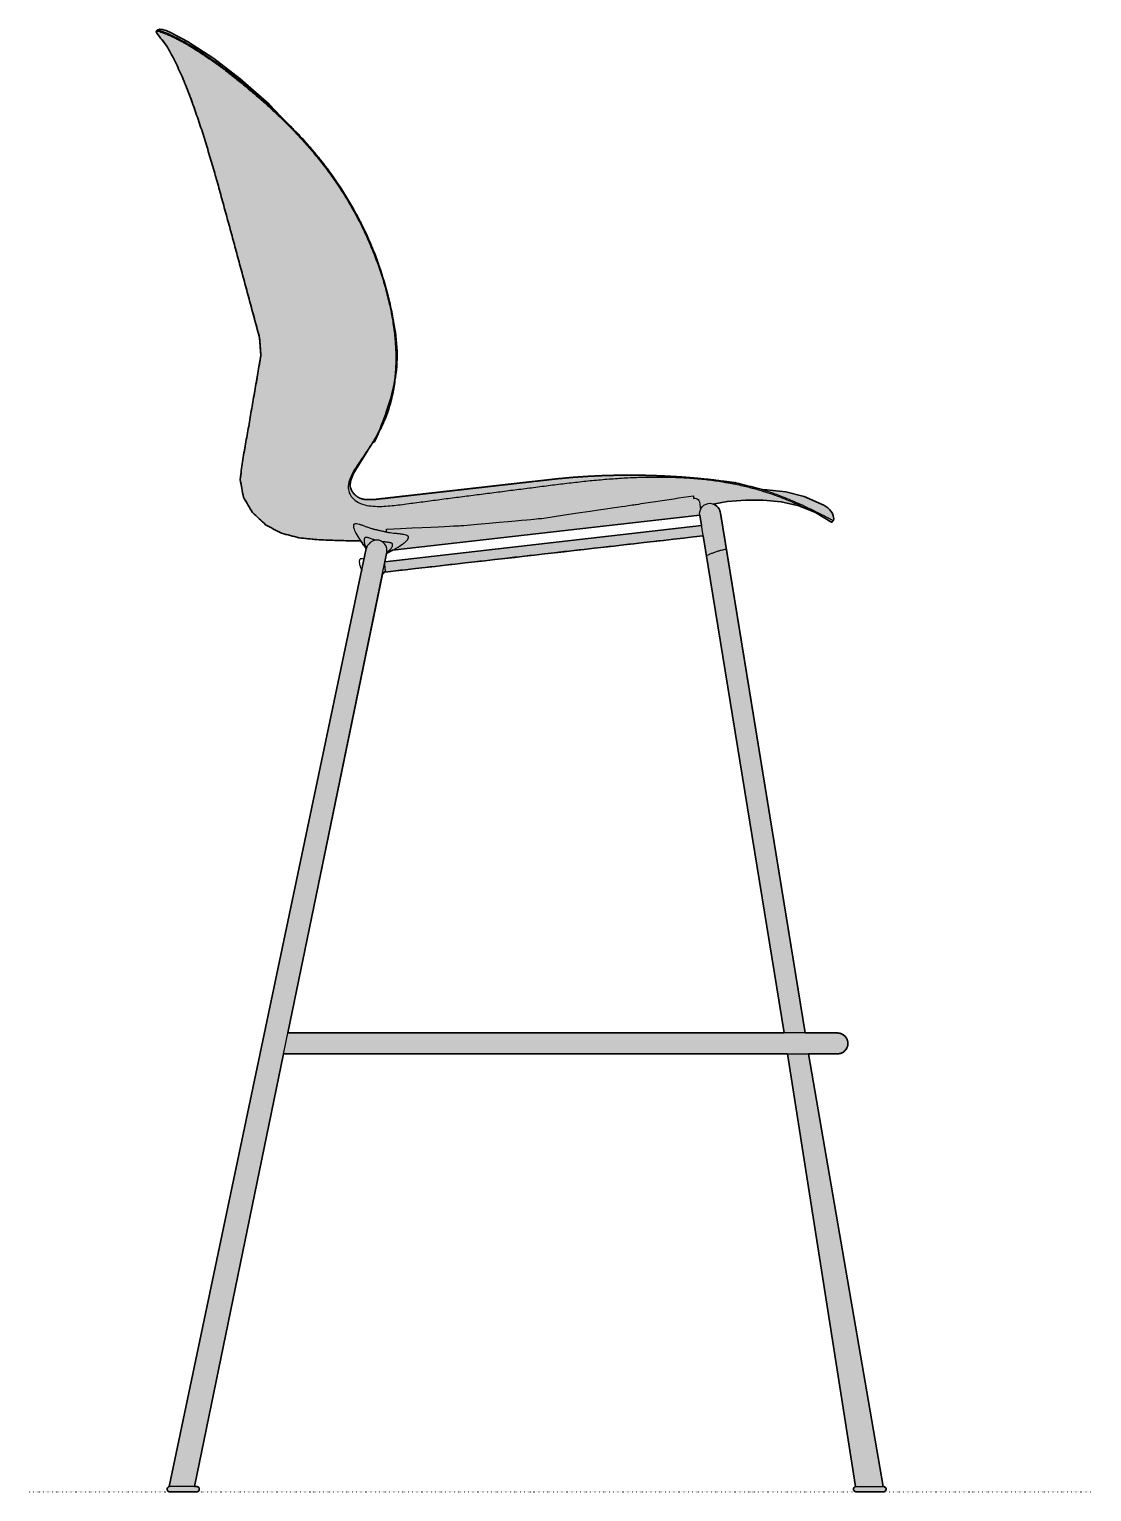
# Model space of a CAD drawing. Header units: millimetres. Extents: x 0 to 1859, y -1281 to 1132.
# Drawn here: x 1045 to 1859, y 0 to 1121 of the extents above; entities that cross this region are included whole.
import ezdxf

# ---------------------------------------------------------------- set-up
doc = ezdxf.new("R2010")
doc.units = ezdxf.units.MM
doc.linetypes.add('Dots', pattern=[1, 0, -1])
doc.layers.add('Blocks', color=7, linetype='Continuous')
doc.layers.add('Blocks$Fill', color=7, linetype='Continuous', true_color=0xffffff)
for name, color, linetype, lineweight, true_color in [('Blocks$Inner', 7, 'Continuous', 25, 0x007f00), ('Blocks$Outline', 7, 'Continuous', 35, 0xff3f3f), ('Groud', 7, 'Dots', 25, 0x243775)]:
    doc.layers.add(name, color=color, linetype=linetype, lineweight=lineweight, true_color=true_color)

# ---------------------------------------------------------------- blocks, each defined once
blk = doc.blocks.new('N02 Barstool Side')
at = {"layer": 'Blocks$Fill'}
h = blk.add_hatch(color=256, dxfattribs=at)
h.paths.add_polyline_path([(258.2, 722.6), (107.2, 4), (106.7, 3.8), (106.4, 3.6), (106.1, 3.3), (105.8, 2.9), (105.7, 2.5), (105.6, 2.2), (105.6, 1.8), (105.7, 1.5), (105.8, 1.2), (106, 0.8), (106.3, 0.5), (106.8, 0.2), (107.2, 0), (128.7, 0), (129.2, 0.2), (129.7, 0.5), (129.9, 0.8), (130.2, 1.2), (130.3, 1.5), (130.3, 1.8), (130.3, 2.2), (130.3, 2.5), (130.1, 2.9), (129.9, 3.3), (129.5, 3.6), (129.2, 3.8), (128.7, 4), (128.2, 4), (126.5, 4), (194.8, 335.5), (581, 335.5), (633.1, 4), (632.6, 3.8), (632.3, 3.6), (632, 3.3), (631.8, 2.9), (631.6, 2.5), (631.5, 2.2), (631.5, 1.8), (631.6, 1.5), (631.7, 1.2), (632, 0.8), (632.2, 0.5), (632.7, 0.2), (633.2, 0), (654.8, 0), (655.3, 0.2), (655.7, 0.5), (656, 0.8), (656.3, 1.2), (656.4, 1.5), (656.4, 1.8), (656.4, 2.2), (656.4, 2.5), (656.2, 2.9), (656, 3.3), (655.6, 3.6), (655.3, 3.8), (654.8, 4), (654.3, 4), (597, 335.5), (619.2, 335.5), (619.4, 335.5), (619.6, 335.5), (619.8, 335.5), (620, 335.5), (620.1, 335.5), (620.3, 335.5), (620.5, 335.6), (620.7, 335.6), (620.9, 335.6), (621.1, 335.7), (621.3, 335.7), (621.4, 335.8), (621.6, 335.8), (621.8, 335.9), (622, 336), (622.2, 336), (622.4, 336.1), (622.6, 336.2), (622.7, 336.3), (622.9, 336.4), (623.1, 336.5), (623.3, 336.6), (623.4, 336.7), (623.6, 336.8), (623.8, 336.9), (624, 337), (624.1, 337.1), (624.3, 337.3), (624.4, 337.4), (624.6, 337.5), (624.7, 337.7), (624.9, 337.8), (625, 338), (625.2, 338.1), (625.3, 338.3), (625.5, 338.4), (625.6, 338.6), (625.7, 338.8), (625.8, 338.9), (625.9, 339.1), (626, 339.3), (626.2, 339.4), (626.3, 339.6), (626.3, 339.8), (626.4, 340), (626.5, 340.2), (626.6, 340.3), (626.7, 340.5), (626.7, 340.7), (626.8, 340.9), (626.9, 341.1), (626.9, 341.3), (627, 341.5), (627, 341.6), (627.1, 341.8), (627.1, 342), (627.1, 342.2), (627.2, 342.4), (627.2, 342.6), (627.2, 342.7), (627.2, 342.9), (627.2, 343.1), (627.2, 343.3), (627.2, 343.5), (627.2, 343.6), (627.2, 343.8), (627.2, 344), (627.2, 344.2), (627.2, 344.4), (627.2, 344.6), (627.1, 344.7), (627.1, 344.9), (627.1, 345.1), (627, 345.3), (627, 345.5), (626.9, 345.7), (626.9, 345.9), (626.8, 346), (626.7, 346.2), (626.7, 346.4), (626.6, 346.6), (626.5, 346.8), (626.4, 347), (626.3, 347.1), (626.3, 347.3), (626.2, 347.5), (626, 347.7), (625.9, 347.8), (625.8, 348), (625.7, 348.2), (625.6, 348.3), (625.5, 348.5), (625.3, 348.7), (625.2, 348.8), (625, 349), (624.9, 349.1), (624.7, 349.3), (624.6, 349.4), (624.4, 349.5), (624.3, 349.7), (624.1, 349.8), (624, 349.9), (623.8, 350.1), (623.6, 350.2), (623.4, 350.3), (623.3, 350.4), (623.1, 350.5), (622.9, 350.6), (622.7, 350.7), (622.6, 350.8), (622.4, 350.8), (622.2, 350.9), (622, 351), (621.8, 351), (621.6, 351.1), (621.4, 351.2), (621.3, 351.2), (621.1, 351.3), (620.9, 351.3), (620.7, 351.3), (620.5, 351.4), (620.3, 351.4), (620.1, 351.4), (620, 351.4), (619.8, 351.5), (619.6, 351.5), (619.4, 351.5), (619.2, 351.5), (618, 351.5), (594.4, 351.5), (529.5, 749.9), (529.4, 750.7), (529.2, 751.5), (528.8, 752.5), (527.7, 754.2), (526.7, 755.2), (525.1, 756.3), (523.9, 756.8), (534.8, 758.8), (534.9, 758.8), (548.7, 759.7), (562.4, 759.8), (576.1, 758.5), (589.6, 755.4), (602.3, 750.3), (614.1, 743.1), (614.5, 742.8), (615.1, 742.9), (615.5, 743.3), (616.1, 744.1), (616.4, 745.8), (616, 747.7), (615.3, 749.4), (614.3, 751), (613.1, 752.5), (611.8, 753.8), (610.3, 755), (608.7, 755.9), (607.1, 756.8), (593.7, 762.5), (579.6, 766.1), (565.2, 767.7), (561.8, 767.8), (558.1, 768.9), (554.2, 769.9), (549.6, 771.1), (542.3, 772.8), (524.9, 775.1), (507.5, 776.9), (490, 778.1), (472.4, 778.8), (454.9, 778.9), (437.3, 778.5), (419.8, 777.5), (402.4, 775.9), (265, 760.3), (259.8, 760.3), (259.5, 760.3), (259.2, 760.3), (259, 760.3), (258.7, 760.3), (258.4, 760.3), (258.1, 760.3), (257.8, 760.3), (257.5, 760.3), (257.2, 760.3), (256.9, 760.4), (256.7, 760.4), (256.4, 760.4), (256.1, 760.5), (255.8, 760.6), (255.5, 760.6), (255.2, 760.7), (254.9, 760.8), (254.6, 760.9), (254.3, 761), (254, 761.1), (253.7, 761.2), (253.4, 761.3), (253.1, 761.4), (252.9, 761.5), (252.6, 761.7), (252.3, 761.8), (252, 762), (251.8, 762.1), (251.5, 762.3), (251.2, 762.5), (251, 762.7), (250.7, 762.9), (250.5, 763), (250.2, 763.2), (250, 763.4), (249.7, 763.7), (249.5, 763.9), (249.3, 764.1), (249.1, 764.3), (248.9, 764.5), (248.6, 764.8), (248.4, 765), (248.3, 765.3), (248.1, 765.5), (247.9, 765.7), (247.7, 766), (247.5, 766.3), (247.4, 766.5), (247.2, 766.8), (247.1, 767), (246.9, 767.3), (246.8, 767.6), (246.7, 767.8), (246.5, 768.1), (246.4, 768.4), (246.3, 768.6), (246.2, 768.9), (246.1, 769.2), (246, 769.5), (246, 769.7), (245.9, 770), (245.8, 770.3), (245.7, 770.5), (245.7, 770.8), (246.3, 774.9), (248.7, 780.7), (258.4, 796.3), (258.8, 797), (259.1, 797.5), (259.6, 798.3), (261.3, 800.8), (262.8, 803.1), (264.3, 805.5), (265.8, 807.9), (267.2, 810.4), (268.6, 813), (269.9, 815.6), (271.1, 818.3), (272.3, 821), (273.4, 823.7), (274.4, 826.5), (275.4, 829.4), (276.3, 832.2), (277.1, 835.1), (277.8, 838), (278.5, 841), (279.1, 843.9), (279.6, 846.9), (280, 849.9), (280.4, 852.9), (280.7, 855.9), (281, 858.9), (281.2, 861.9), (281.3, 864.9), (281.3, 868.1), (281.3, 871.1), (281.2, 874.1), (281.1, 877), (280.7, 883), (280.1, 889.1), (279.2, 895.1), (278.2, 901), (277.1, 906.9), (275.8, 912.8), (274.3, 918.6), (272.7, 924.4), (271, 930.2), (269.1, 935.9), (267.2, 941.6), (265.1, 947.2), (262.8, 952.8), (260.5, 958.3), (258.1, 963.8), (255.5, 969.2), (252.8, 974.5), (250, 979.8), (247.1, 985), (244.1, 990.1), (241, 995.1), (237.8, 1000.1), (234.6, 1004.9), (231.2, 1009.7), (227.7, 1014.4), (224.2, 1019), (220.6, 1023.5), (216.9, 1027.9), (213.2, 1032.2), (207.6, 1038.5), (201.8, 1044.6), (192.7, 1053.8), (183.9, 1063.1), (161.5, 1082.6), (141.4, 1098.1), (121.3, 1111.1), (108.6, 1117.8), (104.8, 1119.5), (103.9, 1119.9), (102, 1120.4), (100.1, 1120.6), (98.4, 1120.1), (97.6, 1119.4), (97.4, 1119), (97.3, 1118.4), (97.6, 1118), (105.8, 1106.9), (112.4, 1094.8), (118, 1082.2), (123.1, 1069.4), (127.7, 1056.5), (132.1, 1043.4), (140.2, 1017), (176.5, 884.1), (177.5, 870.6), (175.1, 857), (163.3, 789.2), (161.6, 775.5), (164.1, 762), (171.1, 750.2), (181.1, 740.8), (193.3, 734.4), (206.6, 730.9), (220.3, 729.5), (234.1, 728.9), (247.8, 728.5), (254, 728.4), (255.9, 725.6)], flags=0)
h.paths.add_polyline_path([(513.8, 748.2), (515.1, 740.3), (272.5, 712.6), (273.8, 719), (278.3, 721.4)], flags=0)
h.paths.add_polyline_path([(516.4, 732.4), (578.4, 351.5), (198.1, 351.5), (270.6, 703.1), (271, 703.4), (271.4, 703.9), (271.9, 704.4), (272.4, 705), (272.7, 705.3), (272.9, 705.6), (273, 704.7)], flags=0)
at = {"layer": 'Blocks$Inner'}
for p, q in [((274.5, 917.8), (274.2, 918.6)), ((280.8, 871.6), (280.8, 869.5)), ((509, 763.1), (509, 761.1)), ((513.6, 758.5), (514.3, 752.4)), ((278.3, 721.4), (513.8, 748.2)), ((273.6, 735.2), (273.6, 737.6)), ((273.7, 718.5), (273.8, 718.9)), ((273.8, 719), (273.9, 719.2)), ((194.8, 335.5), (619.2, 335.5))]:
    blk.add_line(p, q, dxfattribs=at)
for points in [[(254, 728.4), (247.8, 728.5), (234.1, 728.9), (220.3, 729.5), (206.6, 730.9), (193.3, 734.4), (181.1, 740.8), (171.1, 750.2), (164.1, 762), (161.6, 775.5), (163.3, 789.2), (165.7, 802.7), (168.1, 816.3), (170.4, 829.9), (172.8, 843.5), (175.1, 857), (177.5, 870.6), (176.5, 884.1), (172.9, 897.4), (169.3, 910.7), (165.7, 924), (162.1, 937.3), (158.5, 950.6), (154.9, 963.9), (151.3, 977.2), (147.6, 990.5), (144, 1003.8), (140.2, 1017), (136.2, 1030.2), (132.1, 1043.4), (127.7, 1056.5), (123.1, 1069.4), (118, 1082.2), (112.4, 1094.8), (105.8, 1106.9), (97.6, 1118), (97.3, 1118.4), (97.4, 1119), (97.6, 1119.4), (98.4, 1120.1)], [(98.4, 1120.1), (100.1, 1120.6), (102, 1120.4), (103.9, 1119.9), (104.8, 1119.5), (108.6, 1117.8), (121.3, 1111.1), (141.4, 1098.1), (161.5, 1082.6), (183.9, 1063.1), (192.7, 1053.8)], [(258.4, 796.3), (248.7, 780.7), (246.3, 774.9), (245.7, 770.8)], [(259.8, 760.3), (265, 760.3), (402.4, 775.9)], [(561.8, 767.8), (565.2, 767.7), (579.6, 766.1), (593.7, 762.5), (607.1, 756.8), (608.7, 755.9), (610.3, 755), (611.8, 753.8), (613.1, 752.5), (614.3, 751), (615.3, 749.4), (616, 747.7), (616.4, 745.8), (616.1, 744.1), (615.5, 743.3), (615.1, 742.9), (614.5, 742.8), (614.1, 743.1), (602.3, 750.3), (589.6, 755.4), (576.1, 758.5), (562.4, 759.8), (548.7, 759.7), (534.9, 758.8), (534.8, 758.8), (523.9, 756.8)], [(578.4, 351.5), (513.7, 748.5), (513.6, 749.9), (513.9, 751.5), (514.5, 753.1), (515.6, 754.6), (516.9, 755.9), (518.5, 756.8), (520.2, 757.3), (521.8, 757.4), (523.4, 757), (525.1, 756.3), (526.7, 755.2), (527.7, 754.2), (528.8, 752.5), (529.2, 751.5), (529.4, 750.7), (529.5, 749.9), (529.5, 750), (594.4, 351.5)], [(272.5, 712.6), (515.1, 740.3)], [(126.5, 4), (274, 719.8), (274, 722.8), (273.4, 724.4), (272.5, 726), (271.2, 727.4), (269.6, 728.4), (268, 729), (266.4, 729.2), (264.7, 729), (263, 728.3), (261.3, 727.4), (260.3, 726.4), (259, 724.8), (258.6, 723.9), (258.3, 723)], [(258.2, 722.6), (107.2, 4), (106.7, 3.8), (106.4, 3.6), (106.1, 3.3), (105.8, 2.9), (105.7, 2.5), (105.6, 2.2), (105.6, 1.8), (105.7, 1.5), (105.8, 1.2), (106, 0.8), (106.3, 0.5), (106.8, 0.2), (107.2, 0), (128.7, 0), (129.2, 0.2), (129.7, 0.5), (129.9, 0.8), (130.2, 1.2), (130.3, 1.5), (130.3, 1.8), (130.3, 2.2), (130.3, 2.5), (130.1, 2.9), (129.9, 3.3), (129.5, 3.6), (129.2, 3.8), (128.7, 4), (128.2, 4), (107.2, 4)], [(619.2, 351.5), (618, 351.5), (198.1, 351.5)], [(581, 335.5), (633.1, 4), (632.6, 3.8), (632.3, 3.6), (632, 3.3), (631.8, 2.9), (631.6, 2.5), (631.5, 2.2), (631.5, 1.8), (631.6, 1.5), (631.7, 1.2), (632, 0.8), (632.2, 0.5), (632.7, 0.2), (633.2, 0), (654.8, 0), (655.3, 0.2), (655.7, 0.5), (656, 0.8), (656.3, 1.2), (656.4, 1.5), (656.4, 1.8), (656.4, 2.2), (656.4, 2.5), (656.2, 2.9), (656, 3.3), (655.6, 3.6), (655.3, 3.8), (654.8, 4), (654.3, 4)], [(633.1, 4), (633.7, 4), (654.3, 4), (597, 335.6)]]:
    blk.add_lwpolyline(points, dxfattribs=at)
blk.add_lwpolyline([(529.4, 750.7), (530.4, 744.6), (529.5, 750), (529.5, 749.9)], close=True, dxfattribs=at)
blk.add_arc((619.2, 343.5), 8, 270, 90, dxfattribs=at)
for points, degree in [([(97.6, 1119.4), (97.6, 1119.4), (97.7, 1119.4), (97.7, 1119.4)], 3), ([(97.7, 1119.4), (97.7, 1119.4), (97.8, 1119.4), (97.8, 1119.3)], 3), ([(97.8, 1119.3), (97.9, 1119.3), (97.9, 1119.3), (98, 1119.3)], 3), ([(98.1, 1119.2), (98.2, 1119.2), (98.3, 1119.2), (98.3, 1119.2)], 3), ([(98.3, 1119.2), (98.4, 1119.2), (98.5, 1119.1), (98.6, 1119.1)], 3), ([(98.4, 1120.1), (98.4, 1120.1), (98.6, 1120), (99.1, 1119.9)], 3), ([(99.1, 1119.9), (99.2, 1119.8), (99.3, 1119.8), (99.4, 1119.8)], 3), ([(99.4, 1119.8), (99.5, 1119.7), (99.6, 1119.7), (99.7, 1119.7)], 3), ([(99.7, 1119.7), (99.8, 1119.6), (99.9, 1119.6), (100, 1119.6)], 3), ([(100, 1119.6), (100.1, 1119.5), (100.2, 1119.5), (100.4, 1119.5)], 3), ([(100.4, 1119.5), (100.5, 1119.4), (100.6, 1119.4), (100.8, 1119.3)], 3), ([(100.8, 1119.3), (100.9, 1119.3), (101, 1119.2), (101.2, 1119.2)], 3), ([(101.2, 1119.2), (101.3, 1119.1), (101.5, 1119.1), (101.7, 1119)], 3), ([(101.2, 1118.2), (101.4, 1118.2), (101.6, 1118.1), (101.7, 1118.1)], 3), ([(101.7, 1119), (102.4, 1118.7), (103.4, 1118.4), (104.4, 1118)], 3), ([(101.7, 1118.1), (102.1, 1117.9), (102.4, 1117.8), (102.8, 1117.7)], 3), ([(106, 1116.4), (106.2, 1116.3), (106.4, 1116.2), (106.7, 1116.1)], 3), ([(106.7, 1116.1), (107.2, 1115.9), (107.6, 1115.7), (108.2, 1115.4)], 3), ([(108.2, 1115.4), (108.4, 1115.3), (108.7, 1115.2), (108.9, 1115.1)], 3), ([(109.8, 1114.7), (110.6, 1114.3), (111.4, 1113.9), (112.4, 1113.4)], 3), ([(112.8, 1114.2), (113.4, 1113.8), (114.1, 1113.5), (114.7, 1113.2)], 3), ([(113.3, 1112.9), (113.9, 1112.6), (114.5, 1112.3), (115.2, 1111.9)], 3), ([(115.2, 1111.9), (115.5, 1111.8), (115.9, 1111.6), (116.2, 1111.4)], 3), ([(116.2, 1111.4), (116.6, 1111.2), (116.9, 1111), (117.3, 1110.8)], 3), ([(118.3, 1110.2), (119.1, 1109.8), (119.8, 1109.4), (120.6, 1109)], 3), ([(126.2, 1106.7), (127.5, 1105.9), (130.2, 1104.2), (133.1, 1102.2), (134.6, 1101.2)], 3), ([(128.1, 1104.5), (129.5, 1103.6), (130.9, 1102.7), (132.3, 1101.8)], 3), ([(159.8, 1082.6), (160.4, 1082.1), (161, 1081.6), (161.6, 1081.1)], 3), ([(207.6, 1038.5), (208.2, 1037.8), (208.8, 1037.2), (209.5, 1036.5)], 3), ([(249, 980.4), (249.4, 979.7), (249.8, 978.9), (250.2, 978.2)], 3), ([(276.9, 905), (277.1, 904.1), (277.2, 903.5), (277.4, 902.7)], 3), ([(277.4, 902.7), (277.5, 902.1), (277.6, 901.6), (277.7, 901)], 3), ([(280.4, 880.5), (280.4, 879.5), (280.5, 878.5), (280.6, 877.5)], 3), ([(280.6, 877.5), (280.6, 876.9), (280.6, 876.3), (280.7, 875.6)], 3), ([(280.7, 875.6), (280.7, 874.9), (280.7, 874.2), (280.8, 873.5)], 3), ([(280.9, 880), (281, 879), (281.1, 878), (281.1, 877)], 3), ([(281.1, 877), (281.2, 876.1), (281.2, 875.1), (281.2, 874.1)], 3), ([(280.8, 865.1), (280.8, 864.3), (280.7, 863.5), (280.7, 862.7)], 3), ([(280.8, 873.5), (280.8, 872.9), (280.8, 872.2), (280.8, 871.6)], 3), ([(280.8, 869.5), (280.8, 868.3), (280.8, 867.1), (280.8, 865.1)], 3), ([(281.3, 864.9), (281.3, 863.9), (281.2, 862.9), (281.2, 861.9)], 3), ([(281.3, 868.1), (281.3, 867), (281.3, 866), (281.3, 864.9)], 3), ([(280.4, 858), (280.1, 854.1), (279.6, 850.2), (279, 846.3)], 3), ([(280.5, 859.8), (280.5, 859.7), (280.5, 859.5), (280.4, 858)], 3), ([(280.7, 862.7), (280.7, 862.4), (280.7, 862), (280.5, 859.8)], 3), ([(278.1, 841.9), (277.6, 839.1), (276.9, 836.3), (276, 833.3)], 3), ([(278.6, 844), (278.5, 843.6), (278.4, 843.1), (278.1, 841.9)], 3), ([(271.1, 818.3), (270.7, 817.4), (270.3, 816.5), (269.9, 815.6)], 3), ([(271.3, 819.9), (270.9, 819), (270.5, 818.1), (270.1, 817.2)], 3), ([(273.4, 823.7), (272.7, 821.9), (271.9, 820.1), (271.1, 818.3)], 3), ([(265.8, 807.9), (265.3, 807.1), (264.8, 806.2), (264.3, 805.5)], 3), ([(264.8, 807), (264.6, 806.8), (264.5, 806.6), (264.3, 806.2)], 3), ([(268.6, 813), (267.7, 811.2), (266.8, 809.5), (265.8, 807.9)], 3), ([(267.5, 812), (267.1, 811.1), (266.6, 810.3), (266.2, 809.5)], 3), ([(269.9, 815.6), (269.5, 814.7), (269.1, 813.8), (268.6, 813)], 3), ([(270.1, 817.2), (270.1, 817.2), (270, 817.1), (270, 817)], 3), ([(258.4, 797), (257.5, 795.6), (256.5, 794.2), (255.6, 792.7)], 3), ([(259.6, 798.3), (259.3, 797.8), (259, 797.3), (258.4, 796.3)], 3), ([(261.3, 800.8), (259.6, 798.3)], 1), ([(261.6, 801.8), (261.2, 801.2), (260.9, 800.6), (259.8, 799)], 3), ([(262.8, 803.1), (262.3, 802.3), (261.8, 801.6), (261.3, 800.8)], 3), ([(262, 802.4), (261.9, 802.3), (261.9, 802.2), (261.6, 801.8)], 3), ([(262.8, 803.7), (262.5, 803.3), (262.3, 802.9), (262, 802.4)], 3), ([(264.3, 805.5), (262.8, 803.1)], 1), ([(263.3, 804.5), (263.3, 804.5), (263.2, 804.4), (262.8, 803.7)], 3), ([(262.8, 803.7), (262.8, 803.7), (262.8, 803.7), (262.8, 803.7)], 3), ([(264.3, 806.2), (264.1, 805.8), (263.8, 805.3), (263.3, 804.5)], 3), ([(542.3, 772.8), (543.1, 772.6), (543.9, 772.4), (544.7, 772.2)], 3), ([(544.7, 772.2), (548, 771.5), (551.2, 770.7), (554.2, 769.9)], 3), ([(548.1, 770.4), (548.9, 770.3), (549.6, 770.1), (550.4, 769.9)], 3), ([(565, 765.7), (565.7, 765.5), (566.3, 765.3), (566.9, 765.1)], 3), ([(566.9, 765.1), (567.5, 764.9), (568.1, 764.7), (568.7, 764.5)], 3), ([(589, 757.5), (589.4, 757.3), (589.8, 757.1), (590.2, 756.9)], 3), ([(590.2, 756.9), (590.7, 756.7), (591.1, 756.5), (591.5, 756.4)], 3), ([(591, 755.5), (591.8, 755.1), (592.5, 754.8), (593.3, 754.4)], 3), ([(591.5, 756.4), (592.3, 756), (593.1, 755.6), (593.8, 755.3)], 3), ([(593.8, 755.3), (594.2, 755.1), (594.6, 754.9), (594.9, 754.7)], 3), ([(599.3, 751.5), (599.5, 751.5), (599.7, 751.4), (599.9, 751.3)], 3), ([(604.8, 757.9), (604.8, 757.9), (604.8, 757.9), (604.8, 757.9)], 3), ([(604.8, 757.9), (605, 757.8), (605.2, 757.7), (605.3, 757.6)], 3), ([(605.3, 757.6), (605.3, 757.6), (605.3, 757.6), (605.3, 757.6)], 3), ([(603.4, 750.6), (603.7, 750.5), (604, 750.3), (604.2, 750.2)], 3), ([(604.2, 750.2), (604.5, 750.1), (604.7, 749.9), (605, 749.8)], 3), ([(605, 749.8), (605.2, 749.7), (605.5, 749.6), (605.7, 749.5)], 3), ([(605.7, 749.5), (605.9, 749.3), (606.2, 749.2), (606.4, 749.1)], 3), ([(611.8, 746.3), (612, 746.2), (612.3, 746.1)], 2), ([(612.3, 746.1), (612.5, 745.9), (612.8, 745.8), (613, 745.7)], 3), ([(613, 745.7), (613.1, 745.6), (613.2, 745.6), (613.3, 745.5)], 3), ([(613.3, 745.5), (613.5, 745.5), (613.6, 745.4), (613.7, 745.3)], 3), ([(613.7, 745.3), (613.7, 745.3), (613.7, 745.3), (613.7, 745.3)], 3), ([(613.7, 745.3), (614.3, 745), (614.8, 744.7), (615.2, 744.5)], 3), ([(615.2, 744.5), (615.2, 744.6), (615.2, 744.6), (615.1, 744.6)], 3), ([(615.1, 744.6), (615.2, 744.5), (615.3, 744.5), (615.3, 744.5)], 3), ([(615.3, 744.5), (615.4, 744.4), (615.4, 744.4), (616.1, 744.1)], 3), ([(516.4, 732.4), (273, 704.7)], 1), ([(273.6, 737.6), (273.8, 737.6), (274, 737.6), (274.1, 737.6)], 3)]:
    blk.add_open_spline(points, degree=degree, dxfattribs=at)
for points, knots in [([(98, 1119.3), (98, 1119.3), (98, 1119.3), (98.1, 1119.3), (98.1, 1119.2)], [11.808011, 11.808011, 11.808011, 11.808011, 12.926035, 14.763436, 14.763436, 14.763436, 14.763436]), ([(98.6, 1119.1), (98.7, 1119.1), (99.4, 1118.9), (100.3, 1118.6), (101.1, 1118.3), (101.2, 1118.2)], [20.6883, 20.6883, 20.6883, 20.6883, 25.889262, 38.870979, 41.450587, 41.450587, 41.450587, 41.450587]), ([(102.8, 1117.7), (102.9, 1117.6), (103.7, 1117.4), (104.5, 1117), (105.3, 1116.7)], [50.345928, 50.345928, 50.345928, 50.345928, 51.846999, 62.209639, 62.209639, 62.209639, 62.209639]), ([(104.4, 1118), (104.8, 1117.8), (105.5, 1117.6), (106.1, 1117.3), (106.4, 1117.2)], [476.748889986, 476.748889986, 476.748889986, 476.748889986, 476.754384491, 476.757131744, 476.757131744, 476.757131744, 476.757131744]), ([(105.3, 1116.7), (105.5, 1116.6), (105.7, 1116.5), (105.9, 1116.4), (106, 1116.4)], [62.209639, 62.209639, 62.209639, 62.209639, 64.828115, 65.174872, 65.174872, 65.174872, 65.174872]), ([(106.4, 1117.2), (108, 1116.5), (110.1, 1115.5), (112.5, 1114.3), (112.8, 1114.2)], [476.75713174, 476.75713174, 476.75713174, 476.75713174, 476.7763624, 476.77910702, 476.77910702, 476.77910702, 476.77910702]), ([(108.9, 1115.1), (109, 1115.1), (109.3, 1114.9), (109.6, 1114.8), (109.8, 1114.7)], [77.037671, 77.037671, 77.037671, 77.037671, 77.806565, 80.003474, 80.003474, 80.003474, 80.003474]), ([(112.4, 1113.4), (112.5, 1113.3), (112.8, 1113.2), (113.2, 1113), (113.3, 1112.9)], [88.902253, 88.902253, 88.902253, 88.902253, 90.786815, 91.867503, 91.867503, 91.867503, 91.867503]), ([(114.7, 1113.2), (116.4, 1112.3), (119.9, 1110.4), (124, 1108), (126.2, 1106.7)], [476.78459808, 476.78459808, 476.78459808, 476.78459808, 476.79833434, 476.81207021, 476.81207021, 476.81207021, 476.81207021]), ([(117.3, 1110.8), (117.3, 1110.8), (117.6, 1110.6), (118, 1110.4), (118.3, 1110.2)], [103.731285, 103.731285, 103.731285, 103.731285, 103.767275, 106.697487, 106.697487, 106.697487, 106.697487]), ([(120.6, 1109), (121.1, 1108.7), (122.5, 1107.9), (124.9, 1106.5), (126.9, 1105.2), (128, 1104.5), (128.1, 1104.5)], [112.62963, 112.62963, 112.62963, 112.62963, 116.748557, 123.239416, 129.730274, 130.427161, 130.427161, 130.427161, 130.427161]), ([(132.3, 1101.8), (132.8, 1101.4), (133.8, 1100.8), (134.8, 1100.1), (135.2, 1099.8)], [139.32594, 139.32594, 139.32594, 139.32594, 142.711819, 145.258003, 145.258003, 145.258003, 145.258003]), ([(134.6, 1101.2), (135.1, 1100.9), (136.6, 1099.9), (138.2, 1098.8), (139.2, 1098)], [476.828553724, 476.828553724, 476.828553724, 476.828553724, 476.831300409, 476.836792085, 476.836792085, 476.836792085, 476.836792085]), ([(135.2, 1099.8), (137, 1098.6), (141, 1095.8), (147.6, 1091.1), (152.4, 1087.4), (154.8, 1085.5)], [145.258003, 145.258003, 145.258003, 145.258003, 155.693224, 168.674941, 180.852934, 180.852934, 180.852934, 180.852934]), ([(139.2, 1098), (140.3, 1097.3), (141.9, 1096.2), (143.5, 1095), (144.1, 1094.6)], [476.836792085, 476.836792085, 476.836792085, 476.836792085, 476.842286591, 476.845033844, 476.845033844, 476.845033844, 476.845033844]), ([(144.1, 1094.6), (145.7, 1093.4), (149.1, 1090.9), (152.6, 1088.2), (154.4, 1086.8)], [476.84503384, 476.84503384, 476.84503384, 476.84503384, 476.85327199, 476.86151265, 476.86151265, 476.86151265, 476.86151265]), ([(154.4, 1086.8), (155, 1086.4), (156.8, 1085), (158.6, 1083.6), (159.8, 1082.6)], [476.861512653, 476.861512653, 476.861512653, 476.861512653, 476.864259906, 476.869754211, 476.869754211, 476.869754211, 476.869754211]), ([(154.8, 1085.5), (155, 1085.4), (157.7, 1083.3), (163, 1079), (168.4, 1074.5), (171.1, 1072.2)], [180.852934, 180.852934, 180.852934, 180.852934, 181.656471, 194.638188, 207.549032, 207.549032, 207.549032, 207.549032]), ([(161.6, 1081.1), (162.2, 1080.6), (165.3, 1078.1), (169.1, 1075), (172.2, 1072.3), (172.9, 1071.8)], [476.87250126, 476.87250126, 476.87250126, 476.87250126, 476.87524851, 476.88623752, 476.88898477, 476.88898477, 476.88898477, 476.88898477]), ([(171.1, 1072.2), (171.1, 1072.2), (173, 1070.6), (174.9, 1069), (176.7, 1067.4)], [207.549032, 207.549032, 207.549032, 207.549032, 207.619666, 216.447811, 216.447811, 216.447811, 216.447811]), ([(172.9, 1071.8), (174.8, 1070.1), (178, 1067.4), (181.2, 1064.5), (182.5, 1063.3)], [476.88898477, 476.88898477, 476.88898477, 476.88898477, 476.89722624, 476.90272075, 476.90272075, 476.90272075, 476.90272075]), ([(176.7, 1067.4), (177.6, 1066.6), (181.3, 1063.4), (187.7, 1057.5), (196, 1049.5), (204.3, 1041.1), (212.5, 1032.2), (220.4, 1022.8), (228, 1013.1), (235.3, 1002.9), (242.2, 992.3), (246.6, 984.8), (248.7, 980.9), (248.8, 980.7)], [216.447811, 216.447811, 216.447811, 216.447811, 220.601172, 233.582889, 246.564605, 259.546322, 272.528039, 285.509755, 298.491472, 311.473189, 324.454905, 337.436622, 338.064248, 338.064248, 338.064248, 338.064248]), ([(182.5, 1063.3), (183.7, 1062.1), (187.6, 1058.6), (194.1, 1052.4), (201.2, 1045.3), (205.7, 1040.6), (207.6, 1038.5)], [476.90272075, 476.90272075, 476.90272075, 476.90272075, 476.90821489, 476.9192039, 476.93019292, 476.93843425, 476.93843425, 476.93843425, 476.93843425]), ([(209.5, 1036.5), (212, 1033.7), (217, 1028), (224.2, 1019.1), (231.2, 1009.8), (237.9, 1000.1), (244.2, 990.2), (248.1, 983.3), (250, 979.8)], [476.94118133, 476.94118133, 476.94118133, 476.94118133, 476.95217034, 476.96315935, 476.97414837, 476.98513738, 476.99612639, 477.00711503, 477.00711503, 477.00711503, 477.00711503]), ([(250, 979.8), (251.9, 976.3), (255.6, 969.2), (260.6, 958.4), (266.7, 943.6), (271.8, 928.4), (274.8, 916.7), (275.8, 912.8)], [477.00711503, 477.00711503, 477.00711503, 477.00711503, 477.01810405, 477.02909306, 477.04008207, 477.06206009, 477.07304842, 477.07304842, 477.07304842, 477.07304842]), ([(250.2, 978.2), (251.7, 975.5), (255, 969), (259.9, 958.4), (264.8, 946.5), (269.2, 934.4), (272.9, 922.1), (275.4, 912.2), (276.6, 906.5), (276.9, 905)], [341.119629, 341.119629, 341.119629, 341.119629, 350.507459, 363.489176, 376.470892, 389.452609, 402.434326, 415.416042, 420.094548, 420.094548, 420.094548, 420.094548]), ([(275.8, 912.8), (276.7, 908.9), (278.4, 901), (279.9, 891.1), (280.6, 884), (280.9, 881), (280.9, 880)], [477.07304842, 477.07304842, 477.07304842, 477.07304842, 477.08403743, 477.09502644, 477.10052095, 477.1032682, 477.1032682, 477.1032682, 477.1032682]), ([(277.7, 901), (278, 899.6), (278.9, 894), (279.8, 887.1), (280.3, 881.7), (280.4, 880.5)], [423.900947, 423.900947, 423.900947, 423.900947, 428.123527, 441.105244, 444.664486, 444.664486, 444.664486, 444.664486]), ([(281.2, 874.1), (281.3, 873.1), (281.3, 871.1), (281.3, 869.1), (281.3, 868.1)], [477.108699506, 477.108699506, 477.108699506, 477.108699506, 477.111446759, 477.114151187, 477.114151187, 477.114151187, 477.114151187]), ([(280.7, 855.9), (280.6, 854.9), (280.1, 849.9), (279, 842.9), (277.6, 837.1), (277.1, 835.1)], [477.12512591, 477.12512591, 477.12512591, 477.12512591, 477.12787019, 477.1388592, 477.1443537, 477.1443537, 477.1443537, 477.1443537]), ([(281.2, 861.9), (281.1, 860.9), (281, 858.9), (280.8, 856.9), (280.7, 855.9)], [477.119645451, 477.119645451, 477.119645451, 477.119645451, 477.122378661, 477.125125914, 477.125125914, 477.125125914, 477.125125914]), ([(279, 846.3), (278.9, 845.9), (278.8, 845.2), (278.7, 844.6), (278.6, 844)], [474.838097, 474.838097, 474.838097, 474.838097, 475.747183, 476.852831, 476.852831, 476.852831, 476.852831]), ([(277.1, 835.1), (276.6, 833.2), (275.4, 829.3), (274.1, 825.6), (273.4, 823.7)], [477.1443537, 477.1443537, 477.1443537, 477.1443537, 477.14984724, 477.15533964, 477.15533964, 477.15533964, 477.15533964]), ([(276, 833.3), (276, 833.1), (275.2, 830.4), (274.3, 827.7), (273.4, 825.3)], [486.925301, 486.925301, 486.925301, 486.925301, 487.467229, 495.454668, 495.454668, 495.454668, 495.454668]), ([(273.4, 825.3), (272.8, 823.7), (272.1, 821.9), (271.4, 820.1), (271.3, 819.9)], [501.297888, 501.297888, 501.297888, 501.297888, 506.288295, 507.227323, 507.227323, 507.227323, 507.227323]), ([(266.2, 809.5), (266.1, 809.4), (265.7, 808.6), (265.3, 807.9), (264.8, 807)], [519.092086, 519.092086, 519.092086, 519.092086, 519.26544, 521.844428, 521.844428, 521.844428, 521.844428]), ([(268.8, 814.6), (268.4, 813.7), (268, 812.9), (267.6, 812), (267.5, 812)], [513.162927, 513.162927, 513.162927, 513.162927, 516.022995, 516.127599, 516.127599, 516.127599, 516.127599]), ([(269.9, 816.9), (269.6, 816.2), (269.3, 815.5), (268.9, 814.7), (268.8, 814.6)], [510.563663, 510.563663, 510.563663, 510.563663, 512.779153, 513.162927, 513.162927, 513.162927, 513.162927]), ([(259.8, 799), (259.7, 798.9), (259.4, 798.5), (259.1, 798), (258.4, 797)], [528.557021, 528.557021, 528.557021, 528.557021, 528.853071, 530.168538, 530.168538, 530.168538, 530.168538]), ([(255.6, 792.7), (254.6, 791.3), (252.5, 788.2), (249.3, 783.5), (246.2, 778), (244.3, 772.2), (244.4, 766.4), (247, 761.3), (252.4, 757.5), (258.4, 755.6), (265.1, 754.9), (271.6, 755), (280.2, 755.7), (290.7, 757.1), (303.4, 758.8), (316.1, 760.5), (328.9, 762.1), (341.6, 763.8), (354.4, 765.4), (367.2, 767.1), (377.8, 768.4), (386.4, 769.5), (392.8, 770.4), (399.2, 771.2), (407.7, 772.2), (418.4, 773.5), (431.3, 774.9), (444.2, 776), (457.1, 776.9), (470, 777.4), (482.7, 777.5), (495.4, 777.3), (507.8, 776.6), (519.9, 775.5), (528.3, 774.3), (532.7, 773.6), (533.4, 773.4)], [535.57522, 535.57522, 535.57522, 535.57522, 540.888319, 547.839109, 553.870036, 561.147885, 566.851752, 573.681564, 579.833469, 586.593643, 592.815186, 599.56137, 605.796902, 618.778619, 631.760335, 644.742052, 657.723769, 670.705485, 683.687202, 696.668919, 709.650635, 716.141494, 722.632352, 729.12321, 735.614068, 748.595785, 761.577502, 774.559218, 787.540935, 800.522652, 813.504368, 826.486085, 839.467801, 852.449518, 865.431235, 867.735224, 867.735224, 867.735224, 867.735224]), ([(533.4, 773.4), (534.6, 773.2), (537.6, 772.7), (542.6, 771.7), (546.2, 770.9), (548.1, 770.4)], [867.735224, 867.735224, 867.735224, 867.735224, 871.922, 878.412858, 885.532689, 885.532689, 885.532689, 885.532689]), ([(392.6, 745.8), (455.3, 755.1), (465.1, 756.5), (484.2, 759.4), (498.3, 761.6), (509, 763.1)], [0.0122952, 0.0122952, 0.0122952, 0.0122952, 0.0747952, 0.1372952, 0.2566035, 0.2566035, 0.2566035, 0.2566035]), ([(550.4, 769.9), (551.1, 769.7), (551.9, 769.5), (552.6, 769.3), (552.7, 769.3)], [888.498352, 888.498352, 888.498352, 888.498352, 891.393182, 891.463816, 891.463816, 891.463816, 891.463816]), ([(552.7, 769.3), (555.9, 768.5), (560.1, 767.3), (564, 766), (565, 765.7)], [891.463816, 891.463816, 891.463816, 891.463816, 904.374621, 909.261097, 909.261097, 909.261097, 909.261097]), ([(554.2, 769.9), (557.2, 769.1), (562.2, 767.7), (566.7, 766.2), (568.6, 765.6)], [814.88007202, 814.88007202, 814.88007202, 814.88007202, 814.89106071, 814.89930247, 814.89930247, 814.89930247, 814.89930247]), ([(568.6, 765.6), (569.2, 765.4), (570.4, 764.9), (571.6, 764.5), (572.2, 764.3)], [814.899302471, 814.899302471, 814.899302471, 814.899302471, 814.902048873, 814.904796126, 814.904796126, 814.904796126, 814.904796126]), ([(568.7, 764.5), (569.2, 764.3), (571.5, 763.5), (573.8, 762.7), (575.6, 762)], [915.192167, 915.192167, 915.192167, 915.192167, 917.354619, 927.055723, 927.055723, 927.055723, 927.055723]), ([(572.2, 764.3), (573.9, 763.7), (580.2, 761.3), (585.5, 759), (589, 757.5)], [814.90479613, 814.90479613, 814.90479613, 814.90479613, 814.91303722, 814.93501524, 814.93501524, 814.93501524, 814.93501524]), ([(509, 761.1), (509.3, 761.2), (510.3, 761.3), (511.8, 760.8), (513, 759.7), (513.4, 758.9), (513.6, 758.5)], [2.252555, 2.252555, 2.252555, 2.252555, 3.331059, 5.23809, 6.843922, 8.021668, 8.021668, 8.021668, 8.021668]), ([(575.6, 762), (576.2, 761.7), (578.8, 760.7), (581.3, 759.7), (583.2, 758.9)], [927.055723, 927.055723, 927.055723, 927.055723, 930.335122, 941.887021, 941.887021, 941.887021, 941.887021]), ([(583.2, 758.9), (583.4, 758.8), (585.3, 758), (587.1, 757.2), (588.5, 756.6)], [941.887021, 941.887021, 941.887021, 941.887021, 943.316686, 953.751907, 953.751907, 953.751907, 953.751907]), ([(588.5, 756.6), (588.9, 756.4), (589.7, 756.1), (590.5, 755.7), (591, 755.5)], [953.751907, 953.751907, 953.751907, 953.751907, 956.298259, 959.684189, 959.684189, 959.684189, 959.684189]), ([(593.3, 754.4), (593.7, 754.2), (595.7, 753.3), (597.7, 752.3), (599.2, 751.6), (599.3, 751.5)], [965.616447, 965.616447, 965.616447, 965.616447, 969.279621, 982.261337, 983.414005, 983.414005, 983.414005, 983.414005]), ([(594.9, 754.7), (596, 754.2), (597.4, 753.6), (598.7, 752.9), (603.4, 750.6)], [814.94874642, 814.94874642, 814.94874642, 814.94874642, 814.95698555, 814.9597328, 814.9597328, 814.9597328, 814.9597328]), ([(598.7, 760.5), (599.8, 760), (601.9, 759.1), (603.6, 758.4), (604.6, 758), (604.8, 757.9)], [0.93598389, 0.93598389, 0.93598389, 0.93598389, 0.94871795, 0.96153846, 0.96688243, 0.96688243, 0.96688243, 0.96688243]), ([(605.3, 757.6), (605.4, 757.6), (606.4, 757.1), (607, 756.9), (607.1, 756.8)], [0.97180849, 0.97180849, 0.97180849, 0.97180849, 0.97462753, 0.99955631, 0.99955631, 0.99955631, 0.99955631]), ([(273.8, 719), (276.6, 720.4), (281.4, 723), (285.8, 725.8), (288.3, 727.8), (289.4, 728.9), (290, 729.7), (290.3, 730.2), (290.4, 730.6), (290.5, 730.8), (290.6, 731.1), (290.6, 731.3), (290.6, 731.5), (290.6, 731.7), (290.4, 732), (290.1, 732.3), (289.6, 732.6), (288.6, 733), (286.9, 733.4), (284.4, 733.8), (281.7, 734.1), (279, 734.3), (277, 734.6), (275.7, 734.8), (275.1, 734.9), (274.7, 734.9), (274.4, 735), (274.2, 735.1), (273.7, 735.2), (273.1, 735.3), (272.4, 735.5), (271.5, 735.7), (270.4, 735.9), (269.2, 736.2), (268.1, 736.5), (267, 736.7), (266.2, 736.9), (265.5, 737), (264.8, 737.2), (264.4, 737.3), (264.1, 737.3), (263.9, 737.4), (263.5, 737.5), (262.9, 737.7), (261.7, 738), (259.8, 738.7), (257.4, 739.6), (254.9, 740.5), (252.6, 741.2), (251, 741.5), (249.9, 741.6), (249.4, 741.5), (249, 741.4), (248.8, 741.3), (248.6, 741.1), (248.5, 740.9), (248.5, 740.7), (248.4, 740.4), (248.4, 740.1), (248.3, 739.7), (248.4, 739.1), (248.6, 738.1), (249.1, 736.6), (250.5, 733.8), (253.2, 729.4), (256.4, 725), (258.2, 722.6)], [0.0000265, 0.0000265, 0.0000265, 0.0000265, 0.05, 0.1, 0.125, 0.15, 0.1625, 0.175, 0.18125, 0.1875, 0.19375, 0.1984375, 0.203125, 0.209375, 0.21875, 0.225, 0.2375, 0.25, 0.275, 0.3, 0.325, 0.35, 0.375, 0.3875, 0.39375, 0.4, 0.403125, 0.40625, 0.4125, 0.425, 0.4375, 0.45, 0.475, 0.5, 0.525, 0.55, 0.5625, 0.575, 0.5875, 0.59375, 0.596875, 0.6, 0.60625, 0.6125, 0.625, 0.65, 0.675, 0.7, 0.725, 0.75, 0.7625, 0.775, 0.78125, 0.7875, 0.79375, 0.7984375, 0.803125, 0.8125, 0.81875, 0.825, 0.8375, 0.85, 0.875, 0.9, 0.95, 0.9998698, 0.9998698, 0.9998698, 0.9998698]), ([(274.1, 737.6), (332.2, 740.3), (332.5, 740.3), (332.9, 740.3), (333, 740.3)], [0.002102287, 0.002102287, 0.002102287, 0.002102287, 0.00446253, 0.006290653, 0.006290653, 0.006290653, 0.006290653]), ([(333, 740.3), (391.4, 745.7), (391.8, 745.8), (392.3, 745.8), (392.6, 745.8)], [0.006290653, 0.006290653, 0.006290653, 0.006290653, 0.009087885, 0.012295242, 0.012295242, 0.012295242, 0.012295242]), ([(606.4, 749.1), (607.8, 748.4), (609.8, 747.4), (611.3, 746.6), (611.8, 746.3)], [814.97071594, 814.97071594, 814.97071594, 814.97071594, 814.98719666, 814.99818636, 814.99818636, 814.99818636, 814.99818636]), ([(265.5, 729), (265.5, 729), (265.4, 729), (265.2, 729.1), (265, 729.1), (264.7, 729.2), (264.2, 729.4), (263.2, 729.7), (262, 730.2), (260.8, 730.6), (259.6, 731), (258.8, 731.1), (258.2, 731.2), (257.8, 731.2), (257.6, 731.1), (257.4, 731.1), (257.2, 731), (257, 730.8), (256.8, 730.5), (256.7, 730.2), (256.5, 729.7), (256.5, 729), (256.5, 727.7), (257, 725.7), (257.7, 723.7), (258.2, 722.6)], [0.5928868, 0.5928868, 0.5928868, 0.5928868, 0.59375, 0.6, 0.60625, 0.6125, 0.625, 0.65, 0.675, 0.7, 0.725, 0.75, 0.7625, 0.775, 0.78125, 0.7875, 0.796875, 0.80625, 0.81875, 0.8375, 0.85, 0.875, 0.9, 0.95, 0.9997017, 0.9997017, 0.9997017, 0.9997017]), ([(273.8, 719), (274.7, 719.9), (276.2, 721.4), (277.5, 723), (278.1, 724.1), (278.3, 724.7), (278.4, 725.2), (278.4, 725.5), (278.4, 725.7), (278.3, 726), (278.3, 726.2), (278.1, 726.4), (278, 726.5), (277.8, 726.7), (277.5, 726.8), (276.9, 727), (276.1, 727.2), (274.9, 727.4), (273.6, 727.6), (272.3, 727.7), (271.3, 727.8), (270.8, 727.9), (270.5, 727.9), (270.4, 727.9), (270.4, 727.9)], [0.0000903, 0.0000903, 0.0000903, 0.0000903, 0.05, 0.1, 0.125, 0.15, 0.1625, 0.175, 0.18125, 0.19375, 0.2015625, 0.2125, 0.21875, 0.225, 0.2375, 0.25, 0.275, 0.3, 0.325, 0.35, 0.375, 0.3875, 0.39375, 0.3959948, 0.3959948, 0.3959948, 0.3959948]), ([(534.1, 721.9), (534.1, 722), (533.6, 722.1), (532.1, 721.8), (530.1, 721.3), (528, 720.7), (526.3, 720.1), (525, 719.7), (523.7, 719.2), (522.5, 718.8), (521.5, 718.3), (520.2, 717.8), (519.1, 717.2), (518.8, 716.9), (518.9, 716.9)], [0, 0, 0, 0, 0.111111, 0.222222, 0.333333, 0.444444, 0.5, 0.555556, 0.611111, 0.666667, 0.722222, 0.777778, 0.888889, 1, 1, 1, 1]), ([(256.5, 714.5), (256.2, 714.6), (255.7, 714.7), (255.1, 714.9), (254.5, 714.9), (254.1, 714.9), (253.9, 714.9), (253.7, 714.8), (253.5, 714.7), (253.4, 714.5), (253.2, 714.2), (253, 713.9), (252.9, 713.4), (252.8, 712.7), (252.9, 711.4), (253.3, 709.4), (254.1, 707.3), (254.7, 705.8)], [0.7171868, 0.7171868, 0.7171868, 0.7171868, 0.725, 0.75, 0.7625, 0.775, 0.78125, 0.7875, 0.796875, 0.80625, 0.81875, 0.8375, 0.85, 0.875, 0.9, 0.95, 0.9999596, 0.9999596, 0.9999596, 0.9999596]), ([(273, 704.7), (273, 704.7), (273, 705.1), (272.8, 706.7), (272.6, 708.8), (272.4, 710.6), (272.3, 711.4)], [0, 0, 0, 0, 3.049353, 6.242824, 8.599391, 11.802831, 11.802831, 11.802831, 11.802831]), ([(270.6, 703.1), (271, 703.5), (272, 704.5), (272.8, 705.4), (272.9, 705.6)], [0.00005394, 0.00005394, 0.00005394, 0.00005394, 0.05, 0.06473363, 0.06473363, 0.06473363, 0.06473363])]:
    blk.add_open_spline(points, degree=3, knots=knots, dxfattribs=at)
for points, weights in [([(402.4, 775.9), (472.5, 783.2), (542.3, 772.8)], [1, 0.992014296312, 1]), ([(245.7, 770.8), (248, 759.2), (259.8, 760.3)], [1, 0.741077043846, 1])]:
    blk.add_rational_spline(points, weights, degree=2, dxfattribs=at)
at = {"layer": 'Blocks$Outline'}
for points in [[(192.7, 1053.8), (183.9, 1063.1), (161.5, 1082.6), (141.4, 1098.1), (121.3, 1111.1), (108.6, 1117.8), (104.8, 1119.5), (103.9, 1119.9), (102, 1120.4), (100.1, 1120.6), (98.4, 1120.1)], [(523.9, 756.8), (534.8, 758.8), (534.9, 758.8), (548.7, 759.7), (562.4, 759.8), (576.1, 758.5), (589.6, 755.4), (602.3, 750.3), (614.1, 743.1), (614.5, 742.8), (615.1, 742.9), (615.5, 743.3), (616.1, 744.1), (616.4, 745.8), (616, 747.7), (615.3, 749.4), (614.3, 751), (613.1, 752.5), (611.8, 753.8), (610.3, 755), (608.7, 755.9), (607.1, 756.8), (593.7, 762.5), (579.6, 766.1), (565.2, 767.7), (561.8, 767.8)], [(529.5, 749.9), (529.4, 750.7), (529.2, 751.5), (528.8, 752.5), (527.7, 754.2), (526.7, 755.2), (525.1, 756.3), (523.9, 756.8)], [(515.1, 740.3), (272.5, 712.6)], [(278.3, 721.4), (513.8, 748.2)], [(513.8, 748.2), (515.1, 740.3)], [(594.4, 351.5), (529.5, 749.9)], [(516.4, 732.4), (578.4, 351.5)], [(258.2, 722.6), (107.2, 4), (106.7, 3.8), (106.4, 3.6), (106.1, 3.3), (105.8, 2.9), (105.7, 2.5), (105.6, 2.2), (105.6, 1.8), (105.7, 1.5), (105.8, 1.2), (106, 0.8), (106.3, 0.5), (106.8, 0.2), (107.2, 0), (128.7, 0), (129.2, 0.2), (129.7, 0.5), (129.9, 0.8), (130.2, 1.2), (130.3, 1.5), (130.3, 1.8), (130.3, 2.2), (130.3, 2.5), (130.1, 2.9), (129.9, 3.3), (129.5, 3.6), (129.2, 3.8), (128.7, 4), (128.2, 4), (126.5, 4)], [(272.5, 712.6), (273.8, 719)], [(198.1, 351.5), (270.6, 703.1)], [(126.5, 4), (194.8, 335.5)], [(581, 335.5), (633.1, 4), (632.6, 3.8), (632.3, 3.6), (632, 3.3), (631.8, 2.9), (631.6, 2.5), (631.5, 2.2), (631.5, 1.8), (631.6, 1.5), (631.7, 1.2), (632, 0.8), (632.2, 0.5), (632.7, 0.2), (633.2, 0), (654.8, 0), (655.3, 0.2), (655.7, 0.5), (656, 0.8), (656.3, 1.2), (656.4, 1.5), (656.4, 1.8), (656.4, 2.2), (656.4, 2.5), (656.2, 2.9), (656, 3.3), (655.6, 3.6), (655.3, 3.8), (654.8, 4), (654.3, 4)], [(654.3, 4), (597, 335.5)]]:
    blk.add_lwpolyline(points, dxfattribs=at)
for points, knots in [([(98.4, 1120.1), (98.4, 1120.1), (98.4, 1120.1), (98.4, 1120.1), (98.1, 1119.9), (97.9, 1119.6), (97.6, 1119.4), (97.5, 1119.2), (97.4, 1119.1), (97.4, 1119), (97.3, 1118.8), (97.3, 1118.6), (97.3, 1118.4), (97.4, 1118.3), (97.5, 1118.1), (97.6, 1118), (100.3, 1114.3), (103.1, 1110.6), (105.8, 1106.9), (108, 1102.9), (110.2, 1098.9), (112.4, 1094.8), (114.2, 1090.6), (116.1, 1086.4), (118, 1082.2), (119.7, 1078), (121.4, 1073.7), (123.1, 1069.4), (124.6, 1065.1), (126.2, 1060.8), (127.7, 1056.5), (129.2, 1052.1), (130.6, 1047.7), (132.1, 1043.4), (133.5, 1039), (134.8, 1034.6), (136.2, 1030.2), (137.5, 1025.8), (138.8, 1021.4), (140.2, 1017), (141.4, 1012.6), (142.7, 1008.2), (144, 1003.8), (145.2, 999.4), (146.4, 994.9), (147.6, 990.5), (148.8, 986.1), (150, 981.6), (151.3, 977.2), (152.5, 972.8), (153.7, 968.3), (154.9, 963.9), (156.1, 959.5), (157.3, 955), (158.5, 950.6), (159.7, 946.2), (160.9, 941.7), (162.1, 937.3), (163.3, 932.9), (164.5, 928.4), (165.7, 924), (166.9, 919.6), (168.1, 915.1), (169.3, 910.7), (170.5, 906.3), (171.7, 901.8), (172.9, 897.4), (174.1, 892.9), (175.3, 888.5), (176.5, 884.1), (176.8, 879.6), (177.2, 875.1), (177.5, 870.6), (176.7, 866.1), (175.9, 861.6), (175.1, 857), (174.4, 852.5), (173.6, 848), (172.8, 843.5), (172, 838.9), (171.2, 834.4), (170.4, 829.9), (169.6, 825.4), (168.8, 820.8), (168.1, 816.3), (167.3, 811.8), (166.5, 807.3), (165.7, 802.7), (164.9, 798.2), (164.1, 793.7), (163.3, 789.2), (162.7, 784.6), (162.2, 780.1), (161.6, 775.5), (162.5, 771), (163.3, 766.5), (164.1, 762), (166.4, 758.1), (168.7, 754.1), (171.1, 750.2), (174.4, 747.1), (177.8, 744), (181.1, 740.8), (185.2, 738.7), (189.2, 736.6), (193.3, 734.4), (197.7, 733.3), (202.2, 732.1), (206.6, 730.9), (211.2, 730.4), (215.7, 730), (220.3, 729.5), (224.9, 729.3), (229.5, 729.1), (234.1, 728.9), (238.7, 728.8), (243.2, 728.7), (247.8, 728.5), (249.9, 728.5), (251.9, 728.5), (254, 728.4)], [-476.69947, -476.69947, -476.69947, -476.69947, -476.699468, -476.699468, -476.699468, -475.698975, -475.698975, -475.698975, -475.17474, -475.17474, -475.17474, -474.649842, -474.649842, -474.649842, -474.125964, -474.125964, -474.125964, -460.363149, -460.363149, -460.363149, -446.586895, -446.586895, -446.586895, -432.805972, -432.805972, -432.805972, -419.024252, -419.024252, -419.024252, -405.242233, -405.242233, -405.242233, -391.460007, -391.460007, -391.460007, -377.677648, -377.677648, -377.677648, -363.89526, -363.89526, -363.89526, -350.112868, -350.112868, -350.112868, -336.330448, -336.330448, -336.330448, -322.547999, -322.547999, -322.547999, -308.765537, -308.765537, -308.765537, -294.983072, -294.983072, -294.983072, -281.200624, -281.200624, -281.200624, -267.41818, -267.41818, -267.41818, -253.635612, -253.635612, -253.635612, -239.854836, -239.854836, -239.854836, -226.066292, -226.066292, -226.066292, -212.584676, -212.584676, -212.584676, -198.793553, -198.793553, -198.793553, -185.01439, -185.01439, -185.01439, -171.231288, -171.231288, -171.231288, -157.448268, -157.448268, -157.448268, -143.665933, -143.665933, -143.665933, -129.883187, -129.883187, -129.883187, -116.114445, -116.114445, -116.114445, -102.433044, -102.433044, -102.433044, -88.695163, -88.695163, -88.695163, -74.961029, -74.961029, -74.961029, -61.212608, -61.212608, -61.212608, -47.454201, -47.454201, -47.454201, -33.67795, -33.67795, -33.67795, -19.896771, -19.896771, -19.896771, -6.113369, -6.113369, -6.113369, 0, 0, 0, 0]), ([(272.9, 705.6), (273, 705.5), (273, 704.9), (273, 704.7), (273, 704.7), (354.2, 713.9), (435.3, 723.1), (516.4, 732.4)], [-3.892811, -3.892811, -3.892811, -3.892811, -3.049353, 0, 0, 0, 244.882512, 244.882512, 244.882512, 244.882512]), ([(270.6, 703.1), (271, 703.5), (272, 704.5), (272.8, 705.4), (272.9, 705.6)], [0.00005394, 0.00005394, 0.00005394, 0.00005394, 0.05, 0.06473363, 0.06473363, 0.06473363, 0.06473363])]:
    blk.add_open_spline(points, degree=3, knots=knots, dxfattribs=at)
for points, weights, degree, knots in [([(561.8, 767.8), (559.4, 768.5), (556.8, 769.2), (554.2, 769.9), (551.2, 770.7), (548, 771.5), (544.7, 772.2), (543.9, 772.4), (543.1, 772.6), (542.3, 772.8), (495.9, 779.7), (449, 780.8), (402.4, 775.9), (356.6, 770.7), (310.8, 765.5), (265, 760.3), (263.3, 760.3), (261.5, 760.3), (259.8, 760.3), (252.7, 759.6), (247.1, 763.9), (245.7, 770.8), (245.9, 772.2), (246.1, 773.6), (246.3, 774.9), (247.1, 776.9), (247.9, 778.8), (248.7, 780.7), (251.9, 785.9), (255.1, 791.1), (258.4, 796.3), (259, 797.3), (259.3, 797.8), (259.6, 798.3), (260.2, 799.1), (260.7, 800), (261.3, 800.8), (261.8, 801.6), (262.3, 802.3), (262.8, 803.1), (263.3, 803.9), (263.8, 804.7), (264.3, 805.5), (264.8, 806.2), (265.3, 807.1), (265.8, 807.9), (266.8, 809.5), (267.7, 811.2), (268.6, 813), (269.1, 813.8), (269.5, 814.7), (269.9, 815.6), (270.3, 816.5), (270.7, 817.4), (271.1, 818.3), (271.9, 820.1), (272.7, 821.9), (273.4, 823.7), (274.1, 825.6), (275.4, 829.3), (276.6, 833.2), (277.1, 835.1), (277.6, 837.1), (279, 842.9), (280.1, 849.9), (280.6, 854.9), (280.7, 855.9), (280.8, 856.9), (281, 858.9), (281.1, 860.9), (281.2, 861.9), (281.2, 862.9), (281.3, 863.9), (281.3, 864.9), (281.3, 866), (281.3, 867), (281.3, 868.1), (281.3, 869.1), (281.3, 871.1), (281.3, 873.1), (281.2, 874.1), (281.2, 875.1), (281.2, 876.1), (281.1, 877), (281.1, 878), (281, 879), (280.9, 880), (280.9, 881), (280.6, 884), (279.9, 891.1), (278.4, 901), (276.7, 908.9), (275.8, 912.8), (274.8, 916.7), (271.8, 928.4), (266.7, 943.6), (260.6, 958.4), (255.6, 969.2), (251.9, 976.3), (250, 979.8), (248.1, 983.3), (244.2, 990.2), (237.9, 1000.1), (231.2, 1009.8), (224.2, 1019.1), (217, 1028), (212, 1033.7), (209.5, 1036.5), (208.8, 1037.2), (208.2, 1037.8), (207.6, 1038.5), (205.7, 1040.6), (201.2, 1045.3), (196.2, 1050.3), (193.1, 1053.3), (192.7, 1053.8)], [1, 1, 1, 1, 1, 1, 1, 1, 1, 1, 0.994676197541, 0.994676197541, 1, 1, 1, 1, 1, 1, 1, 0.827384695897, 0.827384695897, 1, 1, 1, 1, 1, 1, 1, 1, 1, 1, 1, 1, 1, 1, 1, 1, 1, 1, 1, 1, 1, 1, 1, 1, 1, 1, 1, 1, 1, 1, 1, 1, 1, 1, 1, 1, 1, 1, 1, 1, 1, 1, 1, 1, 1, 1, 1, 1, 1, 1, 1, 1, 1, 1, 1, 1, 1, 1, 1, 1, 1, 1, 1, 1, 1, 1, 1, 1, 1, 1, 1, 1, 1, 1, 1, 1, 1, 1, 1, 1, 1, 1, 1, 1, 1, 1, 1, 1, 1, 1, 1, 1, 1, 1, 1], 3, [-814.889746, -814.889746, -814.889746, -814.889746, -814.880072, -814.880072, -814.880072, -814.869084, -814.869084, -814.869084, -814.866338, -814.866338, -814.866338, -674.598808, -674.598808, -674.598808, -536.331158, -536.331158, -536.331158, -531.089114, -531.089114, -531.089114, -511.81608, -511.81608, -511.81608, -507.643348, -507.643348, -507.643348, -501.392669, -501.392669, -501.392669, -483.059697, -483.059697, -483.059697, -483.058223, -483.058223, -483.058223, -480.010501, -480.010501, -480.010501, -480.007853, -480.007853, -480.007853, -477.174536, -477.174536, -477.174536, -477.171815, -477.171815, -477.171815, -477.166324, -477.166324, -477.166324, -477.16358, -477.16358, -477.16358, -477.160834, -477.160834, -477.160834, -477.15534, -477.15534, -477.15534, -477.149847, -477.144354, -477.144354, -477.144354, -477.138859, -477.12787, -477.125126, -477.125126, -477.125126, -477.122379, -477.119645, -477.119645, -477.119645, -477.116898, -477.116898, -477.116898, -477.114151, -477.114151, -477.114151, -477.111447, -477.1087, -477.1087, -477.1087, -477.105995, -477.105995, -477.105995, -477.103268, -477.103268, -477.103268, -477.100521, -477.095026, -477.084037, -477.073048, -477.073048, -477.073048, -477.06206, -477.040082, -477.029093, -477.018104, -477.007115, -477.007115, -477.007115, -476.996126, -476.985137, -476.974148, -476.963159, -476.95217, -476.941181, -476.941181, -476.941181, -476.938434, -476.938434, -476.938434, -476.930193, -476.919204, -476.917162, -476.917162, -476.917162, -476.917162]), ([(597, 335.5), (608.1, 335.5), (619.2, 335.5), (627.2, 335.5), (627.2, 343.5), (627.2, 351.5), (619.2, 351.5), (618.6, 351.5), (618, 351.5), (606.2, 351.5), (594.4, 351.5)], [1, 1, 1, 0.707106781187, 1, 0.707106781187, 1, 1, 1, 1, 1], 2, [-22.221705, -22.221705, -22.221705, 0, 0, 12.568489, 12.568489, 25.136977, 25.136977, 26.40587, 26.40587, 49.969473, 49.969473, 49.969473])]:
    blk.add_rational_spline(points, weights, degree=degree, knots=knots, dxfattribs=at)
for points, degree in [([(254, 728.4), (255.2, 726.6), (256.6, 724.7), (258.2, 722.6)], 3), ([(273.8, 719), (275.4, 719.8), (276.9, 720.6), (278.3, 721.4)], 3), ([(578.4, 351.5), (388.2, 351.5), (198.1, 351.5)], 2), ([(194.8, 335.5), (387.9, 335.5), (581, 335.5)], 2)]:
    blk.add_open_spline(points, degree=degree, dxfattribs=at)

msp = doc.modelspace()

# ---------------------------------------------------------------- linework, layer by layer
at = {"layer": 'Groud'}
msp.add_lwpolyline([(1044.8, 0), (1858.8, 0)], dxfattribs=at)

# ---------------------------------------------------------------- block references
at = {"layer": 'Blocks'}
msp.add_blockref('N02 Barstool Side', (1044.8, 0), dxfattribs=at)

doc.saveas('drawing.dxf')
